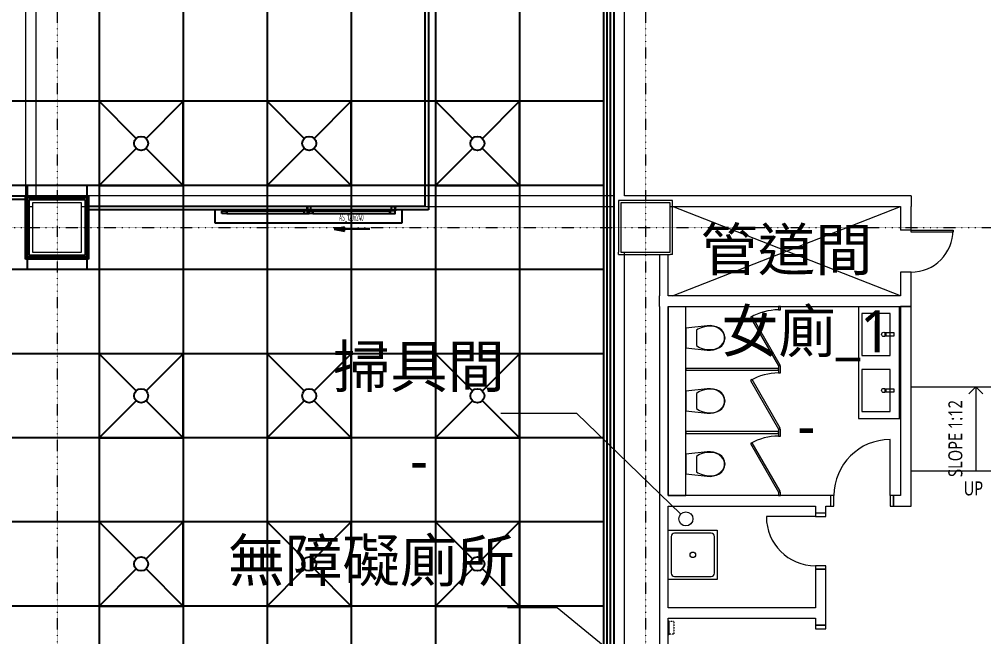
# Model space of a CAD drawing. Extents: x -32000 to 290600, y -111057 to 131250.
# Drawn here: x 234661 to 248428, y 69162 to 77970 of the extents above; entities that cross this region are included whole.
import ezdxf
from ezdxf.enums import TextEntityAlignment as Align

# ---------------------------------------------------------------- set-up
doc = ezdxf.new("R2010")
doc.units = 0
doc.header["$LTSCALE"] = 5
for name, pattern in [('H12PL3$0$JJP_三點線', [0.9, 0.3, -0.15, 0, -0.15, 0, -0.15, 0, -0.15]), ('H12PL3$0$虛線', [0.846667, 0.423333, -0.423333]), ('XFDP30$0$HIDDEN2', [0.1875, 0.125, -0.0625])]:
    doc.linetypes.add(name, pattern=pattern)
for name, color, linetype in [('H12PL3$0$A-OBJE-2D', 252, 'Continuous'), ('H12PL3$0$A-OBJE-TOIL.3D', 252, 'Continuous'), ('H12PL3$0$A-TEXT', 252, 'Continuous'), ('H12PL3$0$A-WALL-IN', 252, 'Continuous'), ('H12PL3$0$A-ZONE', 252, 'Continuous'), ('H12PL3$0$Door', 252, 'Continuous'), ('H12PL3$0$S-COL', 252, 'Continuous'), ('H12PL3$0$S-GRID', 252, 'Continuous'), ('XFDC30-200K$0$A-C-4500 (50K)', 9, 'Continuous'), ('XFDC30-50K$0$A-C-4500 (50K)', 9, 'Continuous'), ('XFDH30-50K$0$A-FFU-1200x1200_FAB B', 8, 'Continuous'), ('XFDP30$0$A-Door (50K)', 9, 'Continuous'), ('XFDP30$0$A-W-P1S (50K)', 9, 'Continuous'), ('XFDP30$0$A-W-P2D (50K)', 9, 'Continuous'), ('XFDP30$0$A-W-P2D_H-2.8m (50K)', 9, 'Continuous')]:
    doc.layers.add(name, color=color, linetype=linetype)
doc.layers.add('XFDC30-200K$0$A-Area (50K)', color=170, linetype='Continuous', plot=False)
doc.styles.add('H12PL3$0$Standard', font='', dxfattribs={"width": 0.8})
doc.styles.add('XFDP30$0$AA-TXT', font='isocp.shx', dxfattribs={"width": 0.8, "bigfont": 'china.shx'})
doc.styles.get('H12PL3$0$Standard').set_extended_font_data('Microsoft JhengHei')

# ---------------------------------------------------------------- blocks, each defined once
blk = doc.blocks.new('XFDP30$0$GA2606')
blk.add_lwpolyline([(-13, 1), (-13, 0), (-16, 0), (-16, 0), (-16, 0), (-19, 0, -0.902738), (-19, 1), (-10, 3, 0.298217), (-9, 2), (-2, 2, 0.414214), (-2, 3), (-2, 18), (-2, 18), (-2, 20, -0.668179), (-2, 20), (0, 18), (0, 0), (0, 0), (-2, 0)], format="xyb", close=True)
blk = doc.blocks.new('XFDP30$0$Door-120x000_AS')
at = {"ltscale": 5}
blk.add_hatch(color=256, dxfattribs=at).paths.add_polyline_path([(50.4, 32.9), (50.4, 26.9), (35.4, 29.9)])
for p, q in [((35.4, 29.9), (50.4, 32.9)), ((50.4, 26.9), (35.4, 29.9)), ((50.4, 32.9), (50.4, 26.9)), ((86.4, 29.9), (50.4, 29.9))]:
    blk.add_line(p, q)
at = {"color": 9, "linetype": 'XFDP30$0$HIDDEN2'}
blk.add_lwpolyline([(-135, 21), (132.5, 21), (132.5, 2.5), (-135, 2.5)], close=True, dxfattribs=at)
at = {"color": 1, "linetype": 'XFDP30$0$HIDDEN2'}
for points in [[(-125, 3.8), (-116.7, 3.8, 0.158507), (-116.7, 3.8), (-116.6, 3.9, 0.72636), (-116.6, 4), (-116.8, 4, 0.414214), (-116.8, 3.9, -0.414214), (-116.8, 3.9), (-117.5, 3.9, -0.414214), (-117.6, 4), (-117.6, 4.4, 0.414214), (-117.6, 4.4), (-117.6, 4.4, 0.414214), (-117.7, 4.4), (-117.7, 4, -0.414214), (-117.7, 3.9), (-117.8, 3.9, -0.414214), (-117.9, 4), (-117.9, 5.7), (-117.9, 5.8), (-117.9, 5.8), (-117.9, 7.6, -0.414214), (-117.8, 7.6), (-117.7, 7.6, -0.414214), (-117.7, 7.6), (-117.7, 7.1, 0.414214), (-117.6, 7.1), (-117.6, 7.1, 0.414214), (-117.6, 7.1), (-117.6, 7.6, -0.414214), (-117.5, 7.6), (-116.8, 7.6, -0.414214), (-116.8, 7.6), (-116.8, 7.6, 0.414214), (-116.8, 7.6), (-116.6, 7.6, 0.72636), (-116.6, 7.6), (-116.7, 7.7, 0.158507), (-116.7, 7.7), (-125, 7.7, 0.414214), (-125, 7.7), (-125, 3.9, 0.414214)], [(0, 3.8), (-8.3, 3.8, -0.158507), (-8.3, 3.8), (-8.4, 3.9, -0.72636), (-8.4, 4), (-8.2, 4, -0.414214), (-8.2, 3.9, 0.414214), (-8.2, 3.9), (-7.5, 3.9, 0.414214), (-7.4, 4), (-7.4, 4.4, -0.414214), (-7.4, 4.4), (-7.4, 4.4, -0.414214), (-7.3, 4.4), (-7.3, 4, 0.414214), (-7.3, 3.9), (-7.2, 3.9, 0.414214), (-7.1, 4), (-7.1, 5.7), (-7.1, 5.8), (-7.1, 5.8), (-7.1, 7.6, 0.414214), (-7.2, 7.6), (-7.3, 7.6, 0.414214), (-7.3, 7.6), (-7.3, 7.1, -0.414214), (-7.4, 7.1), (-7.4, 7.1, -0.414214), (-7.4, 7.1), (-7.4, 7.6, 0.414214), (-7.5, 7.6), (-8.2, 7.6, 0.414214), (-8.2, 7.6), (-8.2, 7.6, -0.414214), (-8.2, 7.6), (-8.4, 7.6, -0.72636), (-8.4, 7.6), (-8.3, 7.7, -0.158507), (-8.3, 7.7), (0, 7.7, -0.414214), (0, 7.7), (0, 3.9, -0.414214)]]:
    blk.add_lwpolyline(points, format="xyb", close=True, dxfattribs=at)
blk.add_lwpolyline([(-117.6, 4), (-117.6, 7.5), (-7.4, 7.5), (-7.4, 4)], close=True, dxfattribs=at)
for points in [[(-2.3, -0.5, 0.070096), (-2.3, -0.5, 0.334236), (-2.2, -0.5, 0.795363), (-2.2, -0.4), (-2.6, -0.4, -0.414214), (-2.7, -0.3), (-2.7, 0.3, -0.414214), (-2.6, 0.4), (-2.2, 0.4, 0.795363), (-2.2, 0.5, 0.334236), (-2.3, 0.5, 0.070096), (-2.3, 0.5, 0.06212), (-2.3, 0.5, -0.357966), (-2.3, 0.5, -0.114149), (-2.3, 0.5), (-2.5, 0.6, 0.520559), (-2.5, 0.6, -0.09816), (-2.5, 0.6, -0.704497), (-2.6, 0.6, 0.231019), (-2.7, 0.8, -0.259663), (-2.7, 0.8), (-2.7, 1.5, 0.250846), (-2.7, 1.6, 0.148829), (-2.7, 1.6), (-2.8, 1.9, 0.835879), (-3, 1.9), (-3, -1.9, 0.835879), (-2.8, -1.9), (-2.7, -1.6, 0.148829), (-2.7, -1.6, 0.250846), (-2.7, -1.5), (-2.7, -0.8, -0.259663), (-2.7, -0.8, 0.231019), (-2.6, -0.6, -0.704497), (-2.5, -0.6, -0.09816), (-2.5, -0.6, 0.520559), (-2.5, -0.6), (-2.3, -0.5, -0.114149), (-2.3, -0.5, -0.357966), (-2.3, -0.5, 0.06212)], [(-2.5, 3.8), (5.8, 3.8, 0.158507), (5.8, 3.8), (5.9, 3.9, 0.72636), (5.9, 4), (5.7, 4, 0.414214), (5.7, 3.9, -0.414214), (5.7, 3.9), (5, 3.9, -0.414214), (4.9, 4), (4.9, 4.4, 0.414214), (4.9, 4.4), (4.9, 4.4, 0.414214), (4.8, 4.4), (4.8, 4, -0.414214), (4.8, 3.9), (4.7, 3.9, -0.414214), (4.6, 4), (4.6, 5.7), (4.6, 5.8), (4.6, 5.8), (4.6, 7.6, -0.414214), (4.7, 7.6), (4.8, 7.6, -0.414214), (4.8, 7.6), (4.8, 7.1, 0.414214), (4.9, 7.1), (4.9, 7.1, 0.414214), (4.9, 7.1), (4.9, 7.6, -0.414214), (5, 7.6), (5.7, 7.6, -0.414214), (5.7, 7.6), (5.7, 7.6, 0.414214), (5.7, 7.6), (5.9, 7.6, 0.72636), (5.9, 7.6), (5.8, 7.7, 0.158507), (5.8, 7.7), (-2.5, 7.7, 0.414214), (-2.5, 7.7), (-2.5, 3.9, 0.414214)], [(122.5, 3.8), (114.2, 3.8, -0.158507), (114.2, 3.8), (114.1, 3.9, -0.72636), (114.1, 4), (114.3, 4, -0.414214), (114.3, 3.9, 0.414214), (114.3, 3.9), (115, 3.9, 0.414214), (115.1, 4), (115.1, 4.4, -0.414214), (115.1, 4.4), (115.1, 4.4, -0.414214), (115.2, 4.4), (115.2, 4, 0.414214), (115.2, 3.9), (115.3, 3.9, 0.414214), (115.4, 4), (115.4, 5.7), (115.4, 5.8), (115.4, 5.8), (115.4, 7.6, 0.414214), (115.3, 7.6), (115.2, 7.6, 0.414214), (115.2, 7.6), (115.2, 7.1, -0.414214), (115.1, 7.1), (115.1, 7.1, -0.414214), (115.1, 7.1), (115.1, 7.6, 0.414214), (115, 7.6), (114.3, 7.6, 0.414214), (114.3, 7.6), (114.3, 7.6, -0.414214), (114.3, 7.6), (114.1, 7.6, -0.72636), (114.1, 7.6), (114.2, 7.7, -0.158507), (114.2, 7.7), (122.5, 7.7, -0.414214), (122.5, 7.7), (122.5, 3.9, -0.414214)], [(122.3, -0.5, -0.070096), (122.3, -0.5, -0.334236), (122.2, -0.5, -0.795363), (122.2, -0.4), (122.6, -0.4, 0.414214), (122.7, -0.3), (122.7, 0.3, 0.414214), (122.6, 0.4), (122.2, 0.4, -0.795363), (122.2, 0.5, -0.334236), (122.3, 0.5, -0.070096), (122.3, 0.5, -0.06212), (122.3, 0.5, 0.357966), (122.3, 0.5, 0.114149), (122.3, 0.5), (122.5, 0.6, -0.520559), (122.5, 0.6, 0.09816), (122.5, 0.6, 0.704497), (122.6, 0.6, -0.231019), (122.7, 0.8, 0.259663), (122.7, 0.8), (122.7, 1.5, -0.250846), (122.7, 1.6, -0.148829), (122.7, 1.6), (122.8, 1.9, -0.835879), (123, 1.9), (123, -1.9, -0.835879), (122.8, -1.9), (122.7, -1.6, -0.148829), (122.7, -1.6, -0.250846), (122.7, -1.5), (122.7, -0.8, 0.259663), (122.7, -0.8, -0.231019), (122.6, -0.6, 0.704497), (122.5, -0.6, 0.09816), (122.5, -0.6, -0.520559), (122.5, -0.6), (122.3, -0.5, 0.114149), (122.3, -0.5, 0.357966), (122.3, -0.5, -0.06212)]]:
    blk.add_lwpolyline(points, format="xyb", close=True)
for points in [[(-2.5, 2.5), (2.5, 2.5), (2.5, -2.5), (-2.5, -2.5)], [(4.9, 4), (4.9, 7.5), (115.1, 7.5), (115.1, 4)], [(122.5, 2.5), (117.5, 2.5), (117.5, -2.5), (122.5, -2.5)]]:
    blk.add_lwpolyline(points, close=True)
at = {"ltscale": 5}
for points in [[(2.5, 2.5), (0, 2.5), (0, 3.8), (2.5, 3.8)], [(117.5, 2.5), (120, 2.5), (120, 3.8), (117.5, 3.8)]]:
    blk.add_lwpolyline(points, close=True, dxfattribs=at)
at = {"yscale": 0.09999999999990905}
for p, xscale, zscale, rotation in [((-2.5, 2.5), 0.09999999999990905, 0.09999999999990905, 90), ((122.5, 2.5), -0.09999999999990905, 0.1, 270), ((-2.5, -2.5), -0.09999999999990905, 0.1, 90), ((122.5, -2.5), 0.09999999999990905, 0.09999999999990905, 270)]:
    blk.add_blockref('XFDP30$0$GA2606', p, dxfattribs=dict(at, xscale=xscale, zscale=zscale, rotation=rotation))
at = {"color": 9, "style": 'XFDP30$0$AA-TXT', "width": 0.45}
blk.add_attdef('120x240', text='', height=10, dxfattribs=at).set_placement((60, 14.4), align=Align.MIDDLE)
blk = doc.blocks.new('*U193')
blk.add_lwpolyline([(0, 0), (0, 7.5), (0.05, 7.5), (0.05, 0)], close=True)
at = {"color": 15, "style": 'XFDP30$0$AA-TXT', "width": 0.8}
for tag, p in [('編號', (0.035, 0.07)), ('高度', (0.065, 0.07))]:
    blk.add_attdef(tag, text='', height=0.025, rotation=90, dxfattribs=at).set_placement(p, align=Align.MIDDLE_LEFT)
blk = doc.blocks.new('XFDP30')
at = {"layer": 'XFDP30$0$A-W-P1S (50K)'}
for p, q in [((243051, 61800), (243051, 89975, 0)), ((243101, 61800), (243101, 90025, 0)), ((234750, 75450), (235650, 75450)), ((234750, 74550), (234750, 75450)), ((235650, 75450), (235650, 74550)), ((234800, 75400), (235600, 75400)), ((234800, 74600), (234800, 75400)), ((235600, 75400), (235600, 74600)), ((235650, 74550), (234750, 74550)), ((235600, 74600), (234800, 74600))]:
    blk.add_line(p, q, dxfattribs=at)
at = {"layer": 'XFDP30$0$A-W-P2D (50K)'}
for p, q in [((240450, 89975), (240450, 75300, 0)), ((240500, 89975), (240500, 75250, 0)), ((240450, 75300, 0), (235650, 75300)), ((240500, 75250, 0), (235650, 75250))]:
    blk.add_line(p, q, dxfattribs=at)
at = {"layer": 'XFDP30$0$A-Door (50K)'}
ref = blk.add_blockref('XFDP30$0$Door-120x000_AS', (238800, 75275), dxfattribs=dict(at, xscale=-10, yscale=10, zscale=10, rotation=180))
ref.add_attrib('120x240', 'AS_120x240', dxfattribs={"layer": '0', "color": 9, "height": 100, "style": 'XFDP30$0$AA-TXT', "width": 0.45}).set_placement((239400, 75140), align=Align.MIDDLE)
at = {"layer": 'XFDP30$0$A-W-P2D_H-2.8m (50K)'}
ref = blk.add_blockref('*U193', (227250, 75450), dxfattribs=dict(at, xscale=1000, yscale=1000, zscale=1000, rotation=270))
ref.add_attrib('高度', 'WALL H=2.8m', dxfattribs={"layer": '0', "color": 15, "height": 25, "style": 'XFDP30$0$AA-TXT', "width": 0.8}).set_placement((227320, 75385), align=Align.MIDDLE_LEFT)
blk = doc.blocks.new('H12PL3')
at = {"layer": 'H12PL3$0$A-OBJE-2D', "lineweight": 0}
for p, q in [((243985, 74025), (247240, 75300)), ((247240, 74025), (243985, 75300)), ((248315, 72725), (248215, 72625)), ((248315, 72725), (248415, 72625))]:
    blk.add_line(p, q, dxfattribs=at)
blk.add_lwpolyline([(247390, 72725), (249240, 72725), (249240, 71525), (247390, 71525)], close=True, dxfattribs=at)
at = {"layer": 'H12PL3$0$A-OBJE-2D', "lineweight": 0, "flags": 128}
blk.add_lwpolyline([(248315, 72725), (248315, 71525)], dxfattribs=at)
at = {"layer": 'H12PL3$0$A-OBJE-TOIL.3D', "lineweight": 0}
for p, q in [((246640, 73875), (246640, 72275)), ((246640, 73875), (247240, 73875)), ((247220, 73875), (247220, 72275)), ((247240, 73875), (247240, 72275)), ((246690, 73775), (246690, 73175)), ((247090, 73775), (246690, 73775)), ((247090, 73175), (247090, 73775)), ((244326.41, 73533.94), (244326.41, 73425)), ((244326.41, 73425), (244326.41, 73316.06)), ((246690, 73175), (247090, 73175)), ((245525, 73025), (245500, 73025)), ((245500, 73025), (245500, 72975)), ((245500, 72975), (245500, 72925)), ((245525, 72975), (245525, 73025)), ((245525, 72925), (245525, 72975)), ((246690, 72975), (246690, 72375)), ((247090, 72975), (246690, 72975)), ((247090, 72375), (247090, 72975)), ((245500, 72925), (245525, 72925)), ((244326.41, 72633.94), (244326.41, 72525)), ((244326.41, 72525), (244326.41, 72416.06)), ((246640, 72275), (247240, 72275)), ((246690, 72375), (247090, 72375)), ((245525, 72125), (245500, 72125)), ((245500, 72125), (245500, 72075)), ((245500, 72075), (245500, 72025)), ((245500, 72025), (245525, 72025)), ((245525, 72075), (245525, 72125)), ((245525, 72025), (245525, 72075)), ((244326.41, 71733.94), (244326.41, 71625)), ((244326.41, 71625), (244326.41, 71516.06)), ((244535, 70640.31), (244015, 70640.31)), ((243965, 70590.31), (243965, 70070.31)), ((244585, 70070.31), (244585, 70590.31)), ((244015, 70020.31), (244535, 70020.31))]:
    blk.add_line(p, q, dxfattribs=at)
at = {"layer": 'H12PL3$0$A-OBJE-TOIL.3D', "lineweight": 0, "flags": 128}
for points in [[(243925, 73875), (243925, 71175)], [(243925, 73875), (244175, 73875)], [(244175, 71175), (244175, 73875)], [(243925, 71175), (244175, 71175)]]:
    blk.add_lwpolyline(points, dxfattribs=at)
for points in [[(245525, 73875), (245500, 73875), (245500, 73825), (245525, 73825)], [(245521.65, 73037.5), (245121.65, 73730.32), (245100, 73717.82), (245500, 73025)], [(244571.75, 73255.58), (244615.28, 73267.98), (244656.35, 73287), (244688.89, 73312.6), (244713.85, 73345.64), (244729.56, 73383.95), (244735, 73425), (244729.56, 73466.05), (244713.85, 73504.36), (244688.89, 73537.4), (244656.35, 73563), (244615.28, 73582.02), (244571.75, 73594.42), (244526.82, 73599.91), (244481.59, 73598.35), (244175, 73565.97), (244175, 73284.03), (244481.59, 73251.65), (244526.82, 73250.09)], [(244175, 73548), (244175, 73302), (244180, 73302), (244180, 73548)], [(247015, 73495), (247015, 73455), (247150, 73455), (247150, 73495)], [(244175, 72987.5), (244175, 72962.5), (245500, 72962.5), (245500, 72987.5)], [(245521.65, 72137.5), (245121.65, 72830.32), (245100, 72817.82), (245500, 72125)], [(244571.75, 72355.58), (244615.28, 72367.98), (244656.35, 72387), (244688.89, 72412.6), (244713.85, 72445.64), (244729.56, 72483.95), (244735, 72525), (244729.56, 72566.05), (244713.85, 72604.36), (244688.89, 72637.4), (244656.35, 72663), (244615.28, 72682.02), (244571.75, 72694.42), (244526.82, 72699.91), (244481.59, 72698.35), (244175, 72665.97), (244175, 72384.03), (244481.59, 72351.65), (244526.82, 72350.09)], [(247015, 72695), (247015, 72655), (247150, 72655), (247150, 72695)], [(244175, 72648), (244175, 72402), (244180, 72402), (244180, 72648)], [(244175, 72087.5), (244175, 72062.5), (245500, 72062.5), (245500, 72087.5)], [(245521.65, 71237.5), (245121.65, 71930.32), (245100, 71917.82), (245500, 71225)], [(244571.75, 71455.58), (244615.28, 71467.98), (244656.35, 71487), (244688.89, 71512.6), (244713.85, 71545.64), (244729.56, 71583.95), (244735, 71625), (244729.56, 71666.05), (244713.85, 71704.36), (244688.89, 71737.4), (244656.35, 71763), (244615.28, 71782.02), (244571.75, 71794.42), (244526.82, 71799.91), (244481.59, 71798.35), (244175, 71765.97), (244175, 71484.03), (244481.59, 71451.65), (244526.82, 71450.09)], [(244175, 71748), (244175, 71502), (244180, 71502), (244180, 71748)], [(245525, 71225), (245500, 71225), (245500, 71175), (245525, 71175)], [(244625, 70680.31), (244625, 69980.31), (243925, 69980.31), (243925, 70680.31)], [(243925, 69390), (243934, 69390), (243934, 69190), (243925, 69190)]]:
    blk.add_lwpolyline(points, close=True, dxfattribs=at)
at = {"layer": 'H12PL3$0$A-OBJE-TOIL.3D', "linetype": 'H12PL3$0$虛線', "lineweight": 0, "flags": 128}
blk.add_lwpolyline([(243934, 69382), (244005, 69382), (244005, 69198), (243934, 69198)], close=True, dxfattribs=at)
at = {"layer": 'H12PL3$0$A-OBJE-TOIL.3D', "lineweight": 0}
for centre, radius in [((247000.41, 73475), 30), ((247000.41, 72675), 30), ((244275, 70330.31), 40)]:
    blk.add_circle(centre, radius, dxfattribs=at)
for centre, radius, start, end in [((245500, 73025), 800, 90, 120), ((245500, 72125), 800, 90, 120), ((245500, 71225), 800, 90, 120), ((244015, 70590.31), 50, 90, 180), ((244535, 70590.31), 50, 0, 90), ((244015, 70070.31), 50, 180, 270), ((244535, 70070.31), 50, 270, 0)]:
    blk.add_arc(centre, radius, start, end, dxfattribs=at)
for centre, major_axis, start_param, end_param in [((244514.44, 73166.9), (0, 425.25), 6.25956718, 6.81258774), ((244535.77, 73335.54), (0, 256.9), 5.43832418, 6.33891274), ((244606.16, 73424.19), (0, 138.52), 4.71824985, 5.34489362), ((244606.16, 73425.81), (0, 138.52), 4.07988447, 4.70652824), ((244514.44, 73683.1), (0, 425.25), 2.61218792, 3.16520847), ((244535.77, 73514.46), (0, 256.9), 3.08586142, 3.98644998), ((244514.44, 72266.9), (0, 425.25), 6.25956718, 6.81258774), ((244535.77, 72435.54), (0, 256.9), 5.43832418, 6.33891274), ((244606.16, 72524.19), (0, 138.52), 4.71824985, 5.34489362), ((244514.44, 72783.1), (0, 425.25), 2.61218792, 3.16520847), ((244535.77, 72614.46), (0, 256.9), 3.08586142, 3.98644998), ((244606.16, 72525.81), (0, 138.52), 4.07988447, 4.70652824), ((244514.44, 71366.9), (0, 425.25), 6.25956718, 6.81258774), ((244535.77, 71535.54), (0, 256.9), 5.43832418, 6.33891274), ((244606.16, 71624.19), (0, 138.52), 4.71824985, 5.34489362), ((244606.16, 71625.81), (0, 138.52), 4.07988447, 4.70652824), ((244514.44, 71883.1), (0, 425.25), 2.61218792, 3.16520847), ((244535.77, 71714.46), (0, 256.9), 3.08586142, 3.98644998)]:
    blk.add_ellipse(centre, major_axis=major_axis, ratio=0.87554585, start_param=start_param, end_param=end_param, dxfattribs=at)
at = {"layer": 'H12PL3$0$A-WALL-IN', "lineweight": 0}
for p, q in [((247390, 74962.5), (247240, 74962.5)), ((247390, 74362.5), (247240, 74362.5)), ((246240, 71175), (246240, 71025)), ((247140, 71175), (247140, 71025)), ((246175, 70925), (246025, 70925)), ((246175, 70125), (246025, 70125)), ((246025, 69325), (246175, 69325))]:
    blk.add_line(p, q, dxfattribs=at)
at = {"layer": 'H12PL3$0$A-WALL-IN', "lineweight": 0, "flags": 128}
for points in [[(234750, 90350), (234750, 75450)], [(234900, 75450), (234900, 89650)], [(243150, 89615.24), (243150, 75450)], [(243300, 75450), (243300, 89615.24)], [(234750, 75300), (234750, 75450)], [(243150, 75450), (234900, 75450)], [(247390, 75450), (243300, 75450)], [(247390, 75450), (247390, 75300)], [(243215, 75385), (243215, 75350)], [(243950, 75385), (243215, 75385)], [(243215, 75350), (243215, 74650)], [(243985, 75385), (243950, 75385)], [(243985, 74615), (243985, 75385)], [(234750, 75300), (234850, 75300)], [(235550, 75300), (243150, 75300)], [(243150, 75300), (243150, 61690)], [(243950, 75300), (247240, 75300)], [(247240, 75300), (247240, 74962.5)], [(247390, 74962.5), (247390, 75300)], [(243215, 74615), (243215, 74650)], [(243215, 74615), (243950, 74615)], [(243300, 62575), (243300, 74650)], [(243800, 74615), (243800, 74025)], [(243800, 74615), (243925, 74615)], [(243925, 74025), (243925, 74615)], [(243985, 74615), (243950, 74615)], [(247240, 74362.5), (247240, 74025)], [(247390, 74025), (247390, 74362.5)], [(243800, 73875), (243800, 74025)], [(247240, 74025), (243925, 74025)], [(247390, 73875), (247390, 74025)], [(243800, 73875), (243800, 62575)], [(243925, 71175), (243925, 73875)], [(243925, 73875), (247390, 73875)], [(247390, 73875), (247240, 73875)], [(247240, 73875), (247240, 71175)], [(247390, 71175), (247390, 73875)], [(246240, 71175), (243925, 71175)], [(247240, 71175), (247140, 71175)], [(247390, 71025), (247390, 71175)], [(243925, 69575), (243925, 71025)], [(243925, 71025), (246025, 71025)], [(246025, 71025), (246025, 70925)], [(246175, 70925), (246175, 71025)], [(246175, 71025), (246240, 71025)], [(247140, 71025), (247390, 71025)], [(246025, 70125), (246025, 69575)], [(246175, 69325), (246175, 70125)], [(246025, 69575), (243925, 69575)], [(243925, 69425), (246025, 69425)], [(243925, 66925), (243925, 69425)], [(246025, 69425), (246025, 69325)]]:
    blk.add_lwpolyline(points, dxfattribs=at)
at = {"layer": 'H12PL3$0$A-ZONE', "lineweight": 0}
for p, q in [((241532.71, 72353.34), (242613.21, 72353.34)), ((242613.21, 72353.34), (244104.94, 70912.66)), ((241630.99, 69578.62), (242339.85, 69578.62)), ((242339.85, 69578.62), (244203.65, 68053.56))]:
    blk.add_line(p, q, dxfattribs=at)
blk.add_circle((244176.87, 70843.19), 100, dxfattribs=at)
at = {"layer": 'H12PL3$0$Door', "lineweight": 0}
for p, q in [((247390, 74962.5), (247240, 74962.5)), ((247390, 74962.5), (247990, 74962.5)), ((247390, 74932.5), (247390, 74962.5)), ((247990, 74932.5), (247390, 74932.5)), ((247990, 74962.5), (247990, 74932.5)), ((247390, 74362.5), (247240, 74362.5)), ((247090, 71175), (247090, 71975)), ((246290, 71175), (246240, 71175)), ((246240, 71175), (246240, 71025)), ((246240, 71175), (246240, 71025)), ((246240, 71175), (246240, 71025)), ((246290, 71025), (246290, 71175)), ((247140, 71175), (247090, 71175)), ((247090, 71175), (247090, 71025)), ((247140, 71025), (247140, 71175)), ((247140, 71175), (247140, 71025)), ((247140, 71175), (247140, 71025)), ((246025, 70925), (246025, 70875)), ((246175, 70925), (246025, 70925)), ((246175, 70925), (246025, 70925)), ((246175, 70925), (246025, 70925)), ((246175, 70875), (246175, 70925)), ((246240, 71025), (246290, 71025)), ((247090, 71025), (247140, 71025)), ((246025, 70875), (245325, 70875)), ((246025, 70875), (246175, 70875)), ((246175, 70175), (246025, 70175)), ((246025, 70175), (246025, 70125)), ((246025, 70125), (246175, 70125)), ((246175, 70125), (246025, 70125)), ((246175, 70125), (246025, 70125)), ((246175, 70125), (246175, 70175)), ((246025, 69325), (246025, 69275)), ((246175, 69325), (246025, 69325)), ((246025, 69275), (246175, 69275)), ((246175, 69275), (246175, 69325))]:
    blk.add_line(p, q, dxfattribs=at)
for centre, radius, start, end in [((247390, 74962.5), 600, 270, 0), ((247090, 71175), 800, 90, 180), ((246025, 70875), 700, 180, 270)]:
    blk.add_arc(centre, radius, start, end, dxfattribs=at)
at = {"layer": 'H12PL3$0$S-COL', "lineweight": 0, "flags": 128}
for points in [[(234850, 74650), (235550, 74650), (235550, 75350), (234850, 75350)], [(243250, 74650), (243950, 74650), (243950, 75350), (243250, 75350)]]:
    blk.add_lwpolyline(points, close=True, dxfattribs=at)
at = {"layer": 'H12PL3$0$S-GRID', "linetype": 'H12PL3$0$JJP_三點線', "lineweight": 0}
for p, q in [((235200, 128250), (235200, -28000)), ((243600, 128250), (243600, -28000)), ((-29000, 75000), (289600, 75000))]:
    blk.add_line(p, q, dxfattribs=at)
blk.add_blockref('XFDP30', (0, 0))
at = {"layer": 'H12PL3$0$A-TEXT', "linetype": 'Continuous', "lineweight": 0, "insert": (247922.43, 71441.75), "char_height": 200, "attachment_point": 1, "rotation": 90, "style": 'H12PL3$0$Standard'}
blk.add_mtext('\\A1;SLOPE 1:12', dxfattribs=at)
at = {"layer": 'H12PL3$0$A-TEXT', "linetype": 'Continuous', "lineweight": 0, "insert": (248141.16, 71378.51), "char_height": 200, "attachment_point": 1, "style": 'H12PL3$0$Standard'}
blk.add_mtext('\\A1;UP', dxfattribs=at)
at = {"layer": 'H12PL3$0$A-ZONE', "style": 'H12PL3$0$Standard'}
for s, p in [('管道間', (245612.5, 74985.05)), ('女廁_1', (245894.53, 73820.3)), ('掃具間', (240365.14, 73317.32)), ('-', (245894.53, 72475.37)), ('-', (240365.14, 71980.37)), ('無障礙廁所', (239685.04, 70548.3))]:
    blk.add_text(s, height=600, dxfattribs=at).set_placement(p, align=Align.TOP_CENTER)
blk = doc.blocks.new('XFDC30-50K')
at = {"layer": 'XFDC30-50K$0$A-C-4500 (50K)', "ltscale": 0.3}
for p, q in [((235800, 90153, 0), (235800, 50100)), ((237000, 90153, 0), (237000, 50100)), ((238200, 90153, 0), (238200, 50100)), ((239400, 90153, 0), (239400, 50100)), ((240600, 90153, 0), (240600, 50100)), ((241800, 90153, 0), (241800, 50100)), ((243000, 90153, 0), (243000, 50100)), ((243000, 76800), (174600, 76800)), ((243000, 75600), (174600, 75600)), ((234775, 75600), (234775, 74400)), ((235625, 75600), (235625, 74400)), ((235625, 75425), (234775, 75425)), ((235625, 74575), (234775, 74575)), ((243000, 74400), (174600, 74400)), ((243000, 73200), (174600, 73200)), ((243000, 72000), (174600, 72000)), ((243000, 70800), (174600, 70800)), ((243000, 69600), (174600, 69600))]:
    blk.add_line(p, q, dxfattribs=at)
blk = doc.blocks.new('XFDC30-200K')
at = {"layer": 'XFDC30-200K$0$A-Area (50K)'}
blk.add_lwpolyline([(243151, 50025), (243151, 90350), (235625, 90350), (235625, 87000), (197025, 87000), (197025, 85950), (189375, 85950), (189375, 87050), (185250, 87050), (185250, 86290), (175950, 86290), (175950, 87000), (174600, 87000), (174600, 13200)], dxfattribs=at)
at = {"layer": 'XFDC30-200K$0$A-C-4500 (50K)', "ltscale": 0.3}
for p, q in [((235800, 90153, 0), (235800, 50100)), ((237000, 90153, 0), (237000, 50100)), ((238200, 90153, 0), (238200, 50100)), ((239400, 90153, 0), (239400, 50100)), ((240600, 90153, 0), (240600, 50100)), ((241800, 90153, 0), (241800, 50100)), ((243000, 90153, 0), (243000, 50100)), ((243000, 76800), (174600, 76800)), ((243000, 75600), (174600, 75600)), ((234775, 75600), (234775, 74400)), ((235625, 75600), (235625, 74400)), ((235625, 75425), (234775, 75425)), ((235625, 74575), (234775, 74575)), ((243000, 74400), (174600, 74400)), ((243000, 73200), (174600, 73200)), ((243000, 72000), (174600, 72000)), ((243000, 70800), (174600, 70800)), ((243000, 69600), (174600, 69600))]:
    blk.add_line(p, q, dxfattribs=at)
blk = doc.blocks.new('XFDH30-50K$0$FFU-1212')
for p, q in [((0, 120), (52.9, 67.1)), ((67.1, 67.1), (120, 120)), ((0, 0), (52.9, 52.9)), ((67.1, 52.9), (120, 0))]:
    blk.add_line(p, q)
blk.add_lwpolyline([(0, 0), (120, 0), (120, 120), (0, 120)], close=True)
blk.add_circle((60, 60), 10)
blk = doc.blocks.new('XFDH30-50K')
at = {"layer": 'XFDH30-50K$0$A-FFU-1200x1200_FAB B', "xscale": 10, "yscale": 10, "zscale": 10, "rotation": 90.00000000000001}
for p in [(237000, 75600), (239400, 75600), (241800, 75600), (237000, 72000), (239400, 72000), (241800, 72000), (237000, 69600), (239400, 69600), (241800, 69600)]:
    blk.add_blockref('XFDH30-50K$0$FFU-1212', p, dxfattribs=at)

msp = doc.modelspace()

# ---------------------------------------------------------------- block references
for name in ['H12PL3', 'XFDC30-200K', 'XFDC30-50K', 'XFDH30-50K']:
    msp.add_blockref(name, (0, 0))

doc.saveas('drawing.dxf')
